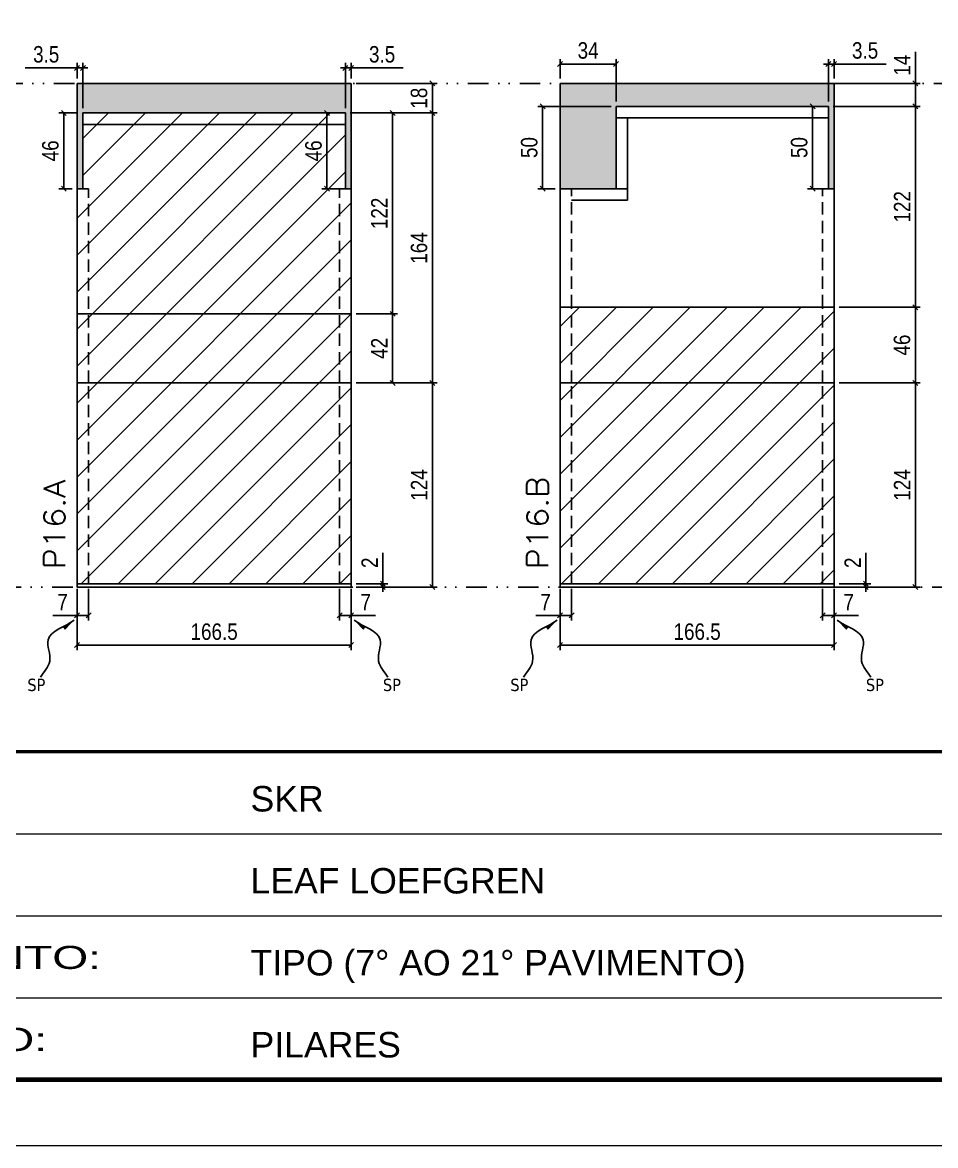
# Model space of a CAD drawing. Extents: x 14400 to 27878, y -21631 to 6985.
# Drawn here: x 16559 to 17113, y -11294 to -10612 of the extents above; entities that cross this region are included whole.
import ezdxf

# ---------------------------------------------------------------- set-up
doc = ezdxf.new("R2010")
doc.units = 0
for name, pattern in [('CONTINUO', [0]), ('DASHED', [0.75, 0.5, -0.25]), ('DIVIDE2', [0.625, 0.25, -0.125, 0, -0.125, 0, -0.125]), ('HIDDEN', [0.375, 0.25, -0.125])]:
    doc.linetypes.add(name, pattern=pattern)
for name, color, linetype in [('COTA', 241, 'Continuous'), ('Nível', 160, 'Continuous'), ('Painéis', 200, 'Continuous'), ('SARR_2.2x7', 40, 'Continuous'), ('Sarrafo de Pressão', 42, 'HIDDEN'), ('texto', 7, 'Continuous')]:
    doc.layers.add(name, color=color, linetype=linetype)
for name, color, linetype, lineweight in [('Folhas', 255, 'Continuous', 9), ('Hachura', 251, 'Continuous', 9), ('SARRAFO DE PRESSAO', 251, 'DASHED', 9), ('Texto Seção', 7, 'Continuous', 15)]:
    doc.layers.add(name, color=color, linetype=linetype, lineweight=lineweight)
doc.styles.add('ARIAL', font='arial.ttf')
doc.styles.add('COTA TECNICA', font='techl___.ttf', dxfattribs={"height": 10})
doc.styles.add('COTA TECNICA-50', font='techl___.ttf', dxfattribs={"height": 10})
doc.styles.add('REGUA-120', font='ROMANS.shx', dxfattribs={"height": 15})
doc.styles.get("Standard").update_dxf_attribs({"font": 'arial.ttf'})
doc.styles.add('Tecnologia', font='')
doc.styles.get('Tecnologia').set_extended_font_data('Forgotten Futurist')
doc.dimstyles.new('COTA PAINEL-50', dxfattribs={"dimtxt": 10, "dimasz": 3, "dimexe": 3, "dimexo": 3, "dimgap": 3, "dimtad": 1, "dimdec": 1, "dimzin": 12, "dimdsep": 46, "dimtxsty": 'COTA TECNICA-50', "dimblk1": 'OBLIQUE', "dimblk2": 'OBLIQUE', "dimsah": 1, "dimcen": 0.9, "dimclrd": 4, "dimclre": 4, "dimclrt": 240, "dimadec": 1, "dimazin": 3, "dimtfac": 1, "dimtdec": 1, "dimtmove": 0, "dimatfit": 3, "dimfxl": 1, "dimtolj": 1, "dimtzin": 12, "dimarcsym": 0})
doc.dimstyles.new('PAINEL', dxfattribs={"dimtxt": 10, "dimasz": 3, "dimexe": 3, "dimexo": 3, "dimgap": 3, "dimtad": 1, "dimdec": 1, "dimzin": 12, "dimdsep": 46, "dimtxsty": 'COTA TECNICA', "dimblk1": 'OBLIQUE', "dimblk2": 'OBLIQUE', "dimsah": 1, "dimcen": 0.9, "dimclrd": 4, "dimclre": 4, "dimclrt": 240, "dimadec": 1, "dimazin": 3, "dimtfac": 1, "dimtdec": 1, "dimtmove": 0, "dimatfit": 3, "dimfxl": 1, "dimtolj": 1, "dimtzin": 12, "dimarcsym": 0})
doc.dimstyles.get("Standard").update_dxf_attribs({"dimtxt": 0.18, "dimasz": 0.18, "dimexe": 0.18, "dimexo": 0.0625, "dimgap": 0.09, "dimtad": 0, "dimtih": 1, "dimtoh": 1, "dimdec": 4, "dimzin": 0, "dimdsep": 46, "dimtxsty": 'Standard', "dimcen": 0.09, "dimadec": 0, "dimazin": 0, "dimtfac": 1, "dimtdec": 4, "dimtofl": 0, "dimtmove": 0, "dimatfit": 3, "dimfxl": 1, "dimtolj": 1, "dimtzin": 0, "dimarcsym": 0})
pattern_1 = [(50, (-3183.5, -10337.176), (5.4655401, -0.4781726), [0.5715, -6.2865]), (355, (-3183.5, -10337.176), (-1.0573026, 5.7317054), [0.4572, -5.0292175]), (100.451445, (-3183.0445, -10337.216), (4.4082374, 5.2535326), [0.4857003, -5.3427073]), (46.1842, (-3183.5, -10335.652), (8.1323712, -1.2612698), [0.85725, -9.42975]), (96.635558, (-3182.822, -10335.757), (7.122124, 7.4227837), [0.7285507, -8.0140682]), (351.18415, (-3183.5, -10335.652), (7.122124, 7.4227837), [0.685799, -7.543792]), (21, (-3182.738, -10336.033), (4.5484317, -3.0679559), [0.5715, -6.2865]), (326, (-3182.738, -10336.033), (1.8540609, 5.525639), [0.4572, -5.0292]), (71.451445, (-3182.359, -10336.2886), (6.4024926, 2.457683), [0.4857003, -5.3426981]), (37.5, (-3183.5, -10337.176), (0.0926581, 2.53665117), [0, -4.96824, 0, -5.1054, 0, -5.04825]), (7.5, (-3183.5, -10337.176), (2.00458988, 3.00541724), [0, -2.91084, 0, -4.85394, 0, -1.92405]), (327.5, (-3185.1993, -10337.176), (4.06771786, -0.17186232), [0, -1.905, 0, -5.9436, 0, -7.8867]), (317.5, (-3185.9613, -10337.176), (4.44387544, 0.7627947), [0, -2.4765, 0, -3.94716, 0, -5.6007])]

# ---------------------------------------------------------------- blocks, each defined once
blk = doc.blocks.new('9999999999')
at = {"color": 30, "linetype": 'CONTINUO'}
for p, q in [((98564.56, 34379.64), (99583.98, 34379.64)), ((98564.56, 34329.83), (99487.98, 34329.83)), ((98564.56, 34280.02), (99487.98, 34280.02))]:
    blk.add_line(p, q, dxfattribs=at)
at = {"color": 30, "linetype": 'CONTINUO', "const_width": 2}
blk.add_lwpolyline([(99583.98, 34230.21), (99583.98, 34414.45, 0.414214), (99568.98, 34429.45), (98228.98, 34429.45, 0.414214), (98213.98, 34414.45), (98213.98, 34245.21, 0.414214), (98228.98, 34230.21), (99583.98, 34230.21)], format="xyb", dxfattribs=at)
at = {"layer": 'Folhas'}
blk.add_lwpolyline([(98138.98, 34190.21), (99623.98, 34190.21), (99623.98, 35240.21), (98138.98, 35240.21)], close=True, dxfattribs=at)
at = {"layer": 'Folhas', "color": 30, "const_width": 3}
blk.add_lwpolyline([(98213.98, 34230.21), (99583.98, 34230.21), (99583.98, 35200.21), (98213.98, 35200.21)], close=True, dxfattribs=at)
at = {"color": 7, "linetype": 'Continuous', "ltscale": 5, "style": 'ARIAL'}
for s, height, p in [('SKR', 15.483, (98837.68, 34393.13)), ('LEAF LOEFGREN', 15.4829, (98837.68, 34343.32)), ('TIPO (7° AO 21° PAVIMENTO)', 15.4829, (98837.68, 34293.51)), ('PILARES', 15.483, (98837.68, 34243.7))]:
    blk.add_text(s, height=height, dxfattribs=at).set_placement(p)
at = {"layer": 'Folhas', "color": 7, "style": 'Tecnologia', "width": 1.5}
for s, p in [('PAVIMENTO:', (98573.65, 34297.5)), ('PROJETO:', (98573.65, 34247.69))]:
    blk.add_text(s, height=14, dxfattribs=at).set_placement(p)
blk = doc.blocks.new('_Oblique')
at = {"color": 0, "linetype": 'ByBlock', "lineweight": -2}
blk.add_line((-0.5, -0.5), (0.5, 0.5), dxfattribs=at)
blk = doc.blocks.new('*D4727')
at = {"layer": 'COTA', "color": 4, "lineweight": -2, "transparency": 16777216}
for p, q in [((16591.82, -10955.62), (16591.82, -10992.88)), ((16758.32, -10955.62), (16758.32, -10992.88)), ((16758.32, -10989.88), (16591.82, -10989.88))]:
    blk.add_line(p, q, dxfattribs=at)
at = {"layer": 'Defpoints', "color": 0, "transparency": 16777216}
for p in [(16591.82, -10952.62), (16758.32, -10952.62), (16591.82, -10989.88)]:
    blk.add_point(p, dxfattribs=at)
at = {"layer": 'COTA', "color": 4, "lineweight": -2, "transparency": 16777216, "xscale": 3, "yscale": 3, "zscale": 3, "rotation": 180}
blk.add_blockref('_Oblique', (16591.82, -10989.88), dxfattribs=at)
at = {"layer": 'COTA', "color": 4, "lineweight": -2, "transparency": 16777216, "xscale": 3, "yscale": 3, "zscale": 3}
blk.add_blockref('_Oblique', (16758.32, -10989.88), dxfattribs=at)
at = {"layer": 'COTA', "color": 240, "transparency": 16777216, "insert": (16675.07, -10981.77), "char_height": 10, "attachment_point": 5, "style": 'COTA TECNICA'}
blk.add_mtext('\\A1;166.5', dxfattribs=at)
blk = doc.blocks.new('*D4728')
at = {"layer": 'COTA', "color": 4, "lineweight": -2, "transparency": 16777216}
for p, q in [((16751.32, -10955.62), (16751.32, -10974.86)), ((16758.32, -10957.62), (16758.32, -10974.86)), ((16751.32, -10971.86), (16758.32, -10971.86)), ((16758.32, -10971.86), (16773.05, -10971.86))]:
    blk.add_line(p, q, dxfattribs=at)
at = {"layer": 'Defpoints', "color": 0, "transparency": 16777216}
for p in [(16751.32, -10952.62), (16758.32, -10954.62), (16758.32, -10971.86)]:
    blk.add_point(p, dxfattribs=at)
at = {"layer": 'COTA', "color": 4, "lineweight": -2, "transparency": 16777216, "xscale": 3, "yscale": 3, "zscale": 3, "rotation": 180}
blk.add_blockref('_Oblique', (16751.32, -10971.86), dxfattribs=at)
at = {"layer": 'COTA', "color": 4, "lineweight": -2, "transparency": 16777216, "xscale": 3, "yscale": 3, "zscale": 3}
blk.add_blockref('_Oblique', (16758.32, -10971.86), dxfattribs=at)
at = {"layer": 'COTA', "color": 240, "transparency": 16777216, "insert": (16767.19, -10963.78), "char_height": 10, "attachment_point": 5, "style": 'COTA TECNICA-50'}
blk.add_mtext('\\A1;7', dxfattribs=at)
blk = doc.blocks.new('*D4729')
at = {"layer": 'COTA', "color": 4, "lineweight": -2, "transparency": 16777216}
for p, q in [((16777.58, -10952.62), (16777.58, -10933.81)), ((16761.32, -10952.62), (16780.58, -10952.62)), ((16761.32, -10954.62), (16780.58, -10954.62)), ((16777.58, -10954.62), (16777.58, -10952.62)), ((16777.58, -10954.62), (16777.58, -10957.62))]:
    blk.add_line(p, q, dxfattribs=at)
at = {"layer": 'Defpoints', "color": 0, "transparency": 16777216}
for p in [(16758.32, -10952.62), (16758.32, -10954.62), (16777.58, -10954.62)]:
    blk.add_point(p, dxfattribs=at)
at = {"layer": 'COTA', "color": 4, "lineweight": -2, "transparency": 16777216, "xscale": 3, "yscale": 3, "zscale": 3}
for p, rotation in [((16777.58, -10952.62), 270), ((16777.58, -10954.62), 90)]:
    blk.add_blockref('_Oblique', p, dxfattribs=dict(at, rotation=rotation))
at = {"layer": 'COTA', "color": 240, "transparency": 16777216, "insert": (16769.58, -10939.87), "char_height": 10, "attachment_point": 5, "rotation": 90, "style": 'COTA TECNICA-50'}
blk.add_mtext('\\A1;2', dxfattribs=at)
blk = doc.blocks.new('*D4730')
at = {"layer": 'COTA', "color": 4, "lineweight": -2, "transparency": 16777216}
for p, q in [((16757.82, -10666.62), (16810.69, -10666.62)), ((16807.69, -10830.62), (16807.69, -10666.62)), ((16761.32, -10830.62), (16810.69, -10830.62))]:
    blk.add_line(p, q, dxfattribs=at)
at = {"layer": 'Defpoints', "color": 0, "transparency": 16777216}
for p in [(16754.82, -10666.62), (16807.69, -10666.62), (16758.32, -10830.62)]:
    blk.add_point(p, dxfattribs=at)
at = {"layer": 'COTA', "color": 4, "lineweight": -2, "transparency": 16777216, "xscale": 3, "yscale": 3, "zscale": 3}
for p, rotation in [((16807.69, -10666.62), 90), ((16807.69, -10830.62), 270)]:
    blk.add_blockref('_Oblique', p, dxfattribs=dict(at, rotation=rotation))
at = {"layer": 'COTA', "color": 240, "transparency": 16777216, "insert": (16799.59, -10748.62), "char_height": 10, "attachment_point": 5, "rotation": 90, "style": 'COTA TECNICA-50'}
blk.add_mtext('\\A1;164', dxfattribs=at)
blk = doc.blocks.new('*D4731')
at = {"layer": 'COTA', "color": 4, "linetype": 'ByBlock', "lineweight": -2, "transparency": 16777216}
for p, q in [((16761.32, -10830.62), (16810.69, -10830.62)), ((16807.69, -10954.62), (16807.69, -10830.62)), ((16761.32, -10954.62), (16810.69, -10954.62))]:
    blk.add_line(p, q, dxfattribs=at)
at = {"layer": 'Defpoints', "color": 0, "linetype": 'ByBlock', "transparency": 16777216}
for p in [(16758.32, -10830.62), (16807.69, -10830.62), (16758.32, -10954.62)]:
    blk.add_point(p, dxfattribs=at)
at = {"layer": 'COTA', "color": 4, "linetype": 'ByBlock', "lineweight": -2, "transparency": 16777216, "xscale": 3, "yscale": 3, "zscale": 3}
for p, rotation in [((16807.69, -10830.62), 90), ((16807.69, -10954.62), 270)]:
    blk.add_blockref('_Oblique', p, dxfattribs=dict(at, rotation=rotation))
at = {"layer": 'COTA', "color": 240, "linetype": 'ByBlock', "transparency": 16777216, "insert": (16799.62, -10892.62), "char_height": 10, "attachment_point": 5, "rotation": 90, "style": 'COTA TECNICA'}
blk.add_mtext('\\A1;124', dxfattribs=at)
blk = doc.blocks.new('*D4732')
at = {"layer": 'COTA', "color": 4, "lineweight": -2, "transparency": 16777216}
for p, q in [((16598.82, -10955.62), (16598.82, -10974.86)), ((16591.82, -10957.62), (16591.82, -10974.86)), ((16591.82, -10971.86), (16577.09, -10971.86)), ((16598.82, -10971.86), (16591.82, -10971.86))]:
    blk.add_line(p, q, dxfattribs=at)
at = {"layer": 'Defpoints', "color": 0, "transparency": 16777216}
for p in [(16591.82, -10954.62), (16598.82, -10952.62), (16591.82, -10971.86)]:
    blk.add_point(p, dxfattribs=at)
at = {"layer": 'COTA', "color": 4, "lineweight": -2, "transparency": 16777216, "xscale": 3, "yscale": 3, "zscale": 3, "rotation": 180}
blk.add_blockref('_Oblique', (16591.82, -10971.86), dxfattribs=at)
at = {"layer": 'COTA', "color": 4, "lineweight": -2, "transparency": 16777216, "xscale": 3, "yscale": 3, "zscale": 3}
blk.add_blockref('_Oblique', (16598.82, -10971.86), dxfattribs=at)
at = {"layer": 'COTA', "color": 240, "transparency": 16777216, "insert": (16582.96, -10963.78), "char_height": 10, "attachment_point": 5, "style": 'COTA TECNICA-50'}
blk.add_mtext('\\A1;7', dxfattribs=at)
blk = doc.blocks.new('*D4733')
at = {"layer": 'COTA', "color": 4, "lineweight": -2, "transparency": 16777216}
for p, q in [((16761.32, -10648.62), (16810.69, -10648.62)), ((16807.69, -10666.62), (16807.69, -10648.62)), ((16757.82, -10666.62), (16810.69, -10666.62))]:
    blk.add_line(p, q, dxfattribs=at)
at = {"layer": 'Defpoints', "color": 0, "transparency": 16777216}
for p in [(16758.32, -10648.62), (16807.69, -10648.62), (16754.82, -10666.62)]:
    blk.add_point(p, dxfattribs=at)
at = {"layer": 'COTA', "color": 4, "lineweight": -2, "transparency": 16777216, "xscale": 3, "yscale": 3, "zscale": 3}
for p, rotation in [((16807.69, -10648.62), 90), ((16807.69, -10666.62), 270)]:
    blk.add_blockref('_Oblique', p, dxfattribs=dict(at, rotation=rotation))
at = {"layer": 'COTA', "color": 240, "transparency": 16777216, "insert": (16799.6, -10657.62), "char_height": 10, "attachment_point": 5, "rotation": 90, "style": 'COTA TECNICA'}
blk.add_mtext('\\A1;18', dxfattribs=at)
blk = doc.blocks.new('*D4734')
at = {"layer": 'COTA', "color": 4, "lineweight": -2, "transparency": 16777216}
for p, q in [((16885.3, -10955.62), (16885.3, -10992.88)), ((17051.8, -10955.62), (17051.8, -10992.88)), ((17051.8, -10989.88), (16885.3, -10989.88))]:
    blk.add_line(p, q, dxfattribs=at)
at = {"layer": 'Defpoints', "color": 0, "transparency": 16777216}
for p in [(16885.3, -10952.62), (17051.8, -10952.62), (16885.3, -10989.88)]:
    blk.add_point(p, dxfattribs=at)
at = {"layer": 'COTA', "color": 4, "lineweight": -2, "transparency": 16777216, "xscale": 3, "yscale": 3, "zscale": 3, "rotation": 180}
blk.add_blockref('_Oblique', (16885.3, -10989.88), dxfattribs=at)
at = {"layer": 'COTA', "color": 4, "lineweight": -2, "transparency": 16777216, "xscale": 3, "yscale": 3, "zscale": 3}
blk.add_blockref('_Oblique', (17051.8, -10989.88), dxfattribs=at)
at = {"layer": 'COTA', "color": 240, "transparency": 16777216, "insert": (16968.55, -10981.77), "char_height": 10, "attachment_point": 5, "style": 'COTA TECNICA'}
blk.add_mtext('\\A1;166.5', dxfattribs=at)
blk = doc.blocks.new('*D4735')
at = {"layer": 'COTA', "color": 4, "lineweight": -2, "transparency": 16777216}
for p, q in [((17044.8, -10955.62), (17044.8, -10974.86)), ((17051.8, -10957.62), (17051.8, -10974.86)), ((17044.8, -10971.86), (17051.8, -10971.86)), ((17051.8, -10971.86), (17066.53, -10971.86))]:
    blk.add_line(p, q, dxfattribs=at)
at = {"layer": 'Defpoints', "color": 0, "transparency": 16777216}
for p in [(17044.8, -10952.62), (17051.8, -10954.62), (17051.8, -10971.86)]:
    blk.add_point(p, dxfattribs=at)
at = {"layer": 'COTA', "color": 4, "lineweight": -2, "transparency": 16777216, "xscale": 3, "yscale": 3, "zscale": 3, "rotation": 180}
blk.add_blockref('_Oblique', (17044.8, -10971.86), dxfattribs=at)
at = {"layer": 'COTA', "color": 4, "lineweight": -2, "transparency": 16777216, "xscale": 3, "yscale": 3, "zscale": 3}
blk.add_blockref('_Oblique', (17051.8, -10971.86), dxfattribs=at)
at = {"layer": 'COTA', "color": 240, "transparency": 16777216, "insert": (17060.67, -10963.78), "char_height": 10, "attachment_point": 5, "style": 'COTA TECNICA-50'}
blk.add_mtext('\\A1;7', dxfattribs=at)
blk = doc.blocks.new('*D4736')
at = {"layer": 'COTA', "color": 4, "lineweight": -2, "transparency": 16777216}
for p, q in [((17071.06, -10952.62), (17071.06, -10933.81)), ((17054.8, -10952.62), (17074.06, -10952.62)), ((17054.8, -10954.62), (17074.06, -10954.62)), ((17071.06, -10954.62), (17071.06, -10952.62)), ((17071.06, -10954.62), (17071.06, -10957.62))]:
    blk.add_line(p, q, dxfattribs=at)
at = {"layer": 'Defpoints', "color": 0, "transparency": 16777216}
for p in [(17051.8, -10952.62), (17051.8, -10954.62), (17071.06, -10954.62)]:
    blk.add_point(p, dxfattribs=at)
at = {"layer": 'COTA', "color": 4, "lineweight": -2, "transparency": 16777216, "xscale": 3, "yscale": 3, "zscale": 3}
for p, rotation in [((17071.06, -10952.62), 270), ((17071.06, -10954.62), 90)]:
    blk.add_blockref('_Oblique', p, dxfattribs=dict(at, rotation=rotation))
at = {"layer": 'COTA', "color": 240, "transparency": 16777216, "insert": (17063.06, -10939.87), "char_height": 10, "attachment_point": 5, "rotation": 90, "style": 'COTA TECNICA-50'}
blk.add_mtext('\\A1;2', dxfattribs=at)
blk = doc.blocks.new('*D4750')
at = {"layer": 'COTA', "color": 4, "linetype": 'ByBlock', "lineweight": -2, "transparency": 16777216}
for p, q in [((17054.8, -10830.62), (17104.17, -10830.62)), ((17101.17, -10954.62), (17101.17, -10830.62)), ((17054.8, -10954.62), (17104.17, -10954.62))]:
    blk.add_line(p, q, dxfattribs=at)
at = {"layer": 'Defpoints', "color": 0, "linetype": 'ByBlock', "transparency": 16777216}
for p in [(17051.8, -10830.62), (17101.17, -10830.62), (17051.8, -10954.62)]:
    blk.add_point(p, dxfattribs=at)
at = {"layer": 'COTA', "color": 4, "linetype": 'ByBlock', "lineweight": -2, "transparency": 16777216, "xscale": 3, "yscale": 3, "zscale": 3}
for p, rotation in [((17101.17, -10830.62), 90), ((17101.17, -10954.62), 270)]:
    blk.add_blockref('_Oblique', p, dxfattribs=dict(at, rotation=rotation))
at = {"layer": 'COTA', "color": 240, "linetype": 'ByBlock', "transparency": 16777216, "insert": (17093.1, -10892.62), "char_height": 10, "attachment_point": 5, "rotation": 90, "style": 'COTA TECNICA'}
blk.add_mtext('\\A1;124', dxfattribs=at)
blk = doc.blocks.new('*D4751')
at = {"layer": 'COTA', "color": 4, "lineweight": -2, "transparency": 16777216}
for p, q in [((16892.3, -10955.62), (16892.3, -10974.86)), ((16885.3, -10957.62), (16885.3, -10974.86)), ((16885.3, -10971.86), (16870.57, -10971.86)), ((16892.3, -10971.86), (16885.3, -10971.86))]:
    blk.add_line(p, q, dxfattribs=at)
at = {"layer": 'Defpoints', "color": 0, "transparency": 16777216}
for p in [(16885.3, -10954.62), (16892.3, -10952.62), (16885.3, -10971.86)]:
    blk.add_point(p, dxfattribs=at)
at = {"layer": 'COTA', "color": 4, "lineweight": -2, "transparency": 16777216, "xscale": 3, "yscale": 3, "zscale": 3, "rotation": 180}
blk.add_blockref('_Oblique', (16885.3, -10971.86), dxfattribs=at)
at = {"layer": 'COTA', "color": 4, "lineweight": -2, "transparency": 16777216, "xscale": 3, "yscale": 3, "zscale": 3}
blk.add_blockref('_Oblique', (16892.3, -10971.86), dxfattribs=at)
at = {"layer": 'COTA', "color": 240, "transparency": 16777216, "insert": (16876.44, -10963.78), "char_height": 10, "attachment_point": 5, "style": 'COTA TECNICA-50'}
blk.add_mtext('\\A1;7', dxfattribs=at)
blk = doc.blocks.new('*D4752')
at = {"layer": 'COTA', "color": 4, "lineweight": -2, "transparency": 16777216}
for p, q in [((17101.17, -10648.62), (17101.17, -10629.5)), ((17054.8, -10648.62), (17104.17, -10648.62)), ((17101.17, -10662.62), (17101.17, -10648.62)), ((17051.3, -10662.62), (17104.17, -10662.62))]:
    blk.add_line(p, q, dxfattribs=at)
at = {"layer": 'Defpoints', "color": 0, "transparency": 16777216}
for p in [(17051.8, -10648.62), (17101.17, -10648.62), (17048.3, -10662.62)]:
    blk.add_point(p, dxfattribs=at)
at = {"layer": 'COTA', "color": 4, "lineweight": -2, "transparency": 16777216, "xscale": 3, "yscale": 3, "zscale": 3}
for p, rotation in [((17101.17, -10648.62), 90), ((17101.17, -10662.62), 270)]:
    blk.add_blockref('_Oblique', p, dxfattribs=dict(at, rotation=rotation))
at = {"layer": 'COTA', "color": 240, "transparency": 16777216, "insert": (17093.1, -10637.56), "char_height": 10, "attachment_point": 5, "rotation": 90, "style": 'COTA TECNICA'}
blk.add_mtext('\\A1;14', dxfattribs=at)
blk = doc.blocks.new('*D4748')
at = {"layer": 'COTA', "color": 4, "lineweight": -2, "transparency": 16777216}
for p, q in [((16916.3, -10662.62), (16871.67, -10662.62)), ((16874.67, -10712.62), (16874.67, -10662.62)), ((16882.3, -10712.62), (16871.67, -10712.62))]:
    blk.add_line(p, q, dxfattribs=at)
at = {"layer": 'Defpoints', "color": 0, "transparency": 16777216}
for p in [(16874.67, -10662.62), (16919.3, -10662.62), (16885.3, -10712.62)]:
    blk.add_point(p, dxfattribs=at)
at = {"layer": 'COTA', "color": 4, "lineweight": -2, "transparency": 16777216, "xscale": 3, "yscale": 3, "zscale": 3}
for p, rotation in [((16874.67, -10662.62), 90), ((16874.67, -10712.62), 270)]:
    blk.add_blockref('_Oblique', p, dxfattribs=dict(at, rotation=rotation))
at = {"layer": 'COTA', "color": 240, "transparency": 16777216, "insert": (16866.56, -10687.62), "char_height": 10, "attachment_point": 5, "rotation": 90, "style": 'COTA TECNICA'}
blk.add_mtext('\\A1;50', dxfattribs=at)
blk = doc.blocks.new('*D4749')
at = {"layer": 'COTA', "color": 4, "lineweight": -2, "transparency": 16777216}
for p, q in [((16885.3, -10645.62), (16885.3, -10633.91)), ((16919.3, -10659.62), (16919.3, -10633.91)), ((16919.3, -10636.91), (16885.3, -10636.91))]:
    blk.add_line(p, q, dxfattribs=at)
at = {"layer": 'Defpoints', "color": 0, "transparency": 16777216}
for p in [(16885.3, -10636.91), (16885.3, -10648.62), (16919.3, -10662.62)]:
    blk.add_point(p, dxfattribs=at)
at = {"layer": 'COTA', "color": 4, "lineweight": -2, "transparency": 16777216, "xscale": 3, "yscale": 3, "zscale": 3, "rotation": 180}
blk.add_blockref('_Oblique', (16885.3, -10636.91), dxfattribs=at)
at = {"layer": 'COTA', "color": 4, "lineweight": -2, "transparency": 16777216, "xscale": 3, "yscale": 3, "zscale": 3}
blk.add_blockref('_Oblique', (16919.3, -10636.91), dxfattribs=at)
at = {"layer": 'COTA', "color": 240, "transparency": 16777216, "insert": (16902.3, -10628.69), "char_height": 10, "attachment_point": 5, "style": 'COTA TECNICA'}
blk.add_mtext('\\A1;34', dxfattribs=at)
blk = doc.blocks.new('*D4757')
at = {"layer": 'COTA', "color": 4, "lineweight": -2, "transparency": 16777216}
for p, q in [((16761.32, -10788.62), (16786.53, -10788.62)), ((16783.53, -10830.62), (16783.53, -10788.62)), ((16761.32, -10830.62), (16786.53, -10830.62))]:
    blk.add_line(p, q, dxfattribs=at)
at = {"layer": 'Defpoints', "color": 0, "transparency": 16777216}
for p in [(16758.32, -10788.62), (16783.53, -10788.62), (16758.32, -10830.62)]:
    blk.add_point(p, dxfattribs=at)
at = {"layer": 'COTA', "color": 4, "lineweight": -2, "transparency": 16777216, "xscale": 3, "yscale": 3, "zscale": 3}
for p, rotation in [((16783.53, -10788.62), 90), ((16783.53, -10830.62), 270)]:
    blk.add_blockref('_Oblique', p, dxfattribs=dict(at, rotation=rotation))
at = {"layer": 'COTA', "color": 240, "transparency": 16777216, "insert": (16775.46, -10809.62), "char_height": 10, "attachment_point": 5, "rotation": 90, "style": 'COTA TECNICA'}
blk.add_mtext('\\A1;42', dxfattribs=at)
blk = doc.blocks.new('*D4758')
at = {"layer": 'COTA', "color": 4, "lineweight": -2, "transparency": 16777216}
for p, q in [((16757.82, -10666.62), (16786.53, -10666.62)), ((16783.53, -10788.62), (16783.53, -10666.62)), ((16761.32, -10788.62), (16786.53, -10788.62))]:
    blk.add_line(p, q, dxfattribs=at)
at = {"layer": 'Defpoints', "color": 0, "transparency": 16777216}
for p in [(16754.82, -10666.62), (16783.53, -10666.62), (16758.32, -10788.62)]:
    blk.add_point(p, dxfattribs=at)
at = {"layer": 'COTA', "color": 4, "lineweight": -2, "transparency": 16777216, "xscale": 3, "yscale": 3, "zscale": 3}
for p, rotation in [((16783.53, -10666.62), 90), ((16783.53, -10788.62), 270)]:
    blk.add_blockref('_Oblique', p, dxfattribs=dict(at, rotation=rotation))
at = {"layer": 'COTA', "color": 240, "transparency": 16777216, "insert": (16775.47, -10727.62), "char_height": 10, "attachment_point": 5, "rotation": 90, "style": 'COTA TECNICA'}
blk.add_mtext('\\A1;122', dxfattribs=at)
blk = doc.blocks.new('*D4759')
at = {"layer": 'COTA', "color": 4, "lineweight": -2, "transparency": 16777216}
for p, q in [((16591.82, -10645.62), (16591.82, -10636.25)), ((16595.32, -10663.62), (16595.32, -10636.25)), ((16591.82, -10639.25), (16560.22, -10639.25)), ((16595.32, -10639.25), (16591.82, -10639.25)), ((16595.32, -10639.25), (16598.32, -10639.25))]:
    blk.add_line(p, q, dxfattribs=at)
at = {"layer": 'Defpoints', "color": 0, "transparency": 16777216}
for p in [(16591.82, -10639.25), (16591.82, -10648.62), (16595.32, -10666.62)]:
    blk.add_point(p, dxfattribs=at)
at = {"layer": 'COTA', "color": 4, "lineweight": -2, "transparency": 16777216, "xscale": 3, "yscale": 3, "zscale": 3}
blk.add_blockref('_Oblique', (16591.82, -10639.25), dxfattribs=at)
at = {"layer": 'COTA', "color": 4, "lineweight": -2, "transparency": 16777216, "xscale": 3, "yscale": 3, "zscale": 3, "rotation": 180}
blk.add_blockref('_Oblique', (16595.32, -10639.25), dxfattribs=at)
at = {"layer": 'COTA', "color": 240, "transparency": 16777216, "insert": (16573.02, -10631.03), "char_height": 10, "attachment_point": 5, "style": 'COTA TECNICA'}
blk.add_mtext('\\A1;3.5', dxfattribs=at)
blk = doc.blocks.new('*D4760')
at = {"layer": 'COTA', "color": 4, "lineweight": -2, "transparency": 16777216}
for p, q in [((16754.82, -10663.62), (16754.82, -10636.25)), ((16758.32, -10645.62), (16758.32, -10636.25)), ((16754.82, -10639.25), (16751.82, -10639.25)), ((16754.82, -10639.25), (16758.32, -10639.25)), ((16758.32, -10639.25), (16789.93, -10639.25))]:
    blk.add_line(p, q, dxfattribs=at)
at = {"layer": 'Defpoints', "color": 0, "transparency": 16777216}
for p in [(16758.32, -10639.25), (16758.32, -10648.62), (16754.82, -10666.62)]:
    blk.add_point(p, dxfattribs=at)
at = {"layer": 'COTA', "color": 4, "lineweight": -2, "transparency": 16777216, "xscale": 3, "yscale": 3, "zscale": 3}
blk.add_blockref('_Oblique', (16754.82, -10639.25), dxfattribs=at)
at = {"layer": 'COTA', "color": 4, "lineweight": -2, "transparency": 16777216, "xscale": 3, "yscale": 3, "zscale": 3, "rotation": 180}
blk.add_blockref('_Oblique', (16758.32, -10639.25), dxfattribs=at)
at = {"layer": 'COTA', "color": 240, "transparency": 16777216, "insert": (16777.13, -10631.03), "char_height": 10, "attachment_point": 5, "style": 'COTA TECNICA'}
blk.add_mtext('\\A1;3.5', dxfattribs=at)
blk = doc.blocks.new('*D4761')
at = {"layer": 'COTA', "color": 4, "lineweight": -2, "transparency": 16777216}
for p, q in [((16592.32, -10666.62), (16580.72, -10666.62)), ((16583.72, -10712.62), (16583.72, -10666.62)), ((16588.82, -10712.62), (16580.72, -10712.62))]:
    blk.add_line(p, q, dxfattribs=at)
at = {"layer": 'Defpoints', "color": 0, "transparency": 16777216}
for p in [(16583.72, -10666.62), (16595.32, -10666.62), (16591.82, -10712.62)]:
    blk.add_point(p, dxfattribs=at)
at = {"layer": 'COTA', "color": 4, "lineweight": -2, "transparency": 16777216, "xscale": 3, "yscale": 3, "zscale": 3}
for p, rotation in [((16583.72, -10666.62), 90), ((16583.72, -10712.62), 270)]:
    blk.add_blockref('_Oblique', p, dxfattribs=dict(at, rotation=rotation))
at = {"layer": 'COTA', "color": 240, "transparency": 16777216, "insert": (16575.62, -10689.62), "char_height": 10, "attachment_point": 5, "rotation": 90, "style": 'COTA TECNICA'}
blk.add_mtext('\\A1;46', dxfattribs=at)
blk = doc.blocks.new('*D4762')
at = {"layer": 'COTA', "color": 4, "lineweight": -2, "transparency": 16777216}
for p, q in [((16751.82, -10666.62), (16740.59, -10666.62)), ((16743.59, -10712.62), (16743.59, -10666.62)), ((16751.82, -10712.62), (16740.59, -10712.62))]:
    blk.add_line(p, q, dxfattribs=at)
at = {"layer": 'Defpoints', "color": 0, "transparency": 16777216}
for p in [(16743.59, -10666.62), (16754.82, -10666.62), (16754.82, -10712.62)]:
    blk.add_point(p, dxfattribs=at)
at = {"layer": 'COTA', "color": 4, "lineweight": -2, "transparency": 16777216, "xscale": 3, "yscale": 3, "zscale": 3}
for p, rotation in [((16743.59, -10666.62), 90), ((16743.59, -10712.62), 270)]:
    blk.add_blockref('_Oblique', p, dxfattribs=dict(at, rotation=rotation))
at = {"layer": 'COTA', "color": 240, "transparency": 16777216, "insert": (16735.48, -10689.62), "char_height": 10, "attachment_point": 5, "rotation": 90, "style": 'COTA TECNICA'}
blk.add_mtext('\\A1;46', dxfattribs=at)
blk = doc.blocks.new('*D4763')
at = {"layer": 'COTA', "color": 4, "lineweight": -2, "transparency": 16777216}
for p, q in [((17045.3, -10662.62), (17035.7, -10662.62)), ((17038.7, -10712.62), (17038.7, -10662.62)), ((17045.3, -10712.62), (17035.7, -10712.62))]:
    blk.add_line(p, q, dxfattribs=at)
at = {"layer": 'Defpoints', "color": 0, "transparency": 16777216}
for p in [(17038.7, -10662.62), (17048.3, -10662.62), (17048.3, -10712.62)]:
    blk.add_point(p, dxfattribs=at)
at = {"layer": 'COTA', "color": 4, "lineweight": -2, "transparency": 16777216, "xscale": 3, "yscale": 3, "zscale": 3}
for p, rotation in [((17038.7, -10662.62), 90), ((17038.7, -10712.62), 270)]:
    blk.add_blockref('_Oblique', p, dxfattribs=dict(at, rotation=rotation))
at = {"layer": 'COTA', "color": 240, "transparency": 16777216, "insert": (17030.59, -10687.62), "char_height": 10, "attachment_point": 5, "rotation": 90, "style": 'COTA TECNICA'}
blk.add_mtext('\\A1;50', dxfattribs=at)
blk = doc.blocks.new('*D4764')
at = {"layer": 'COTA', "color": 4, "lineweight": -2, "transparency": 16777216}
for p, q in [((17054.8, -10784.62), (17104.17, -10784.62)), ((17101.17, -10830.62), (17101.17, -10784.62)), ((17054.8, -10830.62), (17104.17, -10830.62))]:
    blk.add_line(p, q, dxfattribs=at)
at = {"layer": 'Defpoints', "color": 0, "transparency": 16777216}
for p in [(17051.8, -10784.62), (17101.17, -10784.62), (17051.8, -10830.62)]:
    blk.add_point(p, dxfattribs=at)
at = {"layer": 'COTA', "color": 4, "lineweight": -2, "transparency": 16777216, "xscale": 3, "yscale": 3, "zscale": 3}
for p, rotation in [((17101.17, -10784.62), 90), ((17101.17, -10830.62), 270)]:
    blk.add_blockref('_Oblique', p, dxfattribs=dict(at, rotation=rotation))
at = {"layer": 'COTA', "color": 240, "transparency": 16777216, "insert": (17093.07, -10807.62), "char_height": 10, "attachment_point": 5, "rotation": 90, "style": 'COTA TECNICA'}
blk.add_mtext('\\A1;46', dxfattribs=at)
blk = doc.blocks.new('*D4765')
at = {"layer": 'COTA', "color": 4, "lineweight": -2, "transparency": 16777216}
for p, q in [((17051.3, -10662.62), (17104.17, -10662.62)), ((17101.17, -10784.62), (17101.17, -10662.62)), ((17054.8, -10784.62), (17104.17, -10784.62))]:
    blk.add_line(p, q, dxfattribs=at)
at = {"layer": 'Defpoints', "color": 0, "transparency": 16777216}
for p in [(17048.3, -10662.62), (17101.17, -10662.62), (17051.8, -10784.62)]:
    blk.add_point(p, dxfattribs=at)
at = {"layer": 'COTA', "color": 4, "lineweight": -2, "transparency": 16777216, "xscale": 3, "yscale": 3, "zscale": 3}
for p, rotation in [((17101.17, -10662.62), 90), ((17101.17, -10784.62), 270)]:
    blk.add_blockref('_Oblique', p, dxfattribs=dict(at, rotation=rotation))
at = {"layer": 'COTA', "color": 240, "transparency": 16777216, "insert": (17093.11, -10723.62), "char_height": 10, "attachment_point": 5, "rotation": 90, "style": 'COTA TECNICA'}
blk.add_mtext('\\A1;122', dxfattribs=at)
blk = doc.blocks.new('*D4766')
at = {"layer": 'COTA', "color": 4, "lineweight": -2, "transparency": 16777216}
for p, q in [((17048.3, -10659.62), (17048.3, -10633.91)), ((17051.8, -10645.62), (17051.8, -10633.91)), ((17048.3, -10636.91), (17045.3, -10636.91)), ((17048.3, -10636.91), (17051.8, -10636.91)), ((17051.8, -10636.91), (17083.41, -10636.91))]:
    blk.add_line(p, q, dxfattribs=at)
at = {"layer": 'Defpoints', "color": 0, "transparency": 16777216}
for p in [(17051.8, -10636.91), (17051.8, -10648.62), (17048.3, -10662.62)]:
    blk.add_point(p, dxfattribs=at)
at = {"layer": 'COTA', "color": 4, "lineweight": -2, "transparency": 16777216, "xscale": 3, "yscale": 3, "zscale": 3}
blk.add_blockref('_Oblique', (17048.3, -10636.91), dxfattribs=at)
at = {"layer": 'COTA', "color": 4, "lineweight": -2, "transparency": 16777216, "xscale": 3, "yscale": 3, "zscale": 3, "rotation": 180}
blk.add_blockref('_Oblique', (17051.8, -10636.91), dxfattribs=at)
at = {"layer": 'COTA', "color": 240, "transparency": 16777216, "insert": (17070.61, -10628.69), "char_height": 10, "attachment_point": 5, "style": 'COTA TECNICA'}
blk.add_mtext('\\A1;3.5', dxfattribs=at)

msp = doc.modelspace()

# ---------------------------------------------------------------- hatches: boundary and pattern name
at = {"layer": 'COTA'}
h = msp.add_hatch(dxfattribs=at)
h.set_pattern_fill('AR-CONC', color=256, scale=0.03)
h.set_pattern_definition(pattern_1)
h.paths.add_polyline_path([(16754.823, -10666.616), (16754.823, -10712.616), (16758.323, -10712.616), (16758.323, -10648.616), (16591.823, -10648.616), (16591.823, -10712.616), (16595.323, -10712.616), (16595.323, -10666.616)])
h = msp.add_hatch(dxfattribs=at)
h.set_pattern_fill('AR-CONC', color=256, scale=0.03)
h.set_pattern_definition(pattern_1)
h.paths.add_polyline_path([(16919.304, -10662.616), (17048.304, -10662.616), (17048.304, -10712.616), (17051.804, -10712.616), (17051.804, -10648.616), (16885.304, -10648.616), (16885.304, -10712.616), (16919.304, -10712.616)])
at = {"layer": 'Hachura'}
h = msp.add_hatch(dxfattribs=at)
h.set_pattern_fill('ANSI31', color=256, scale=5)
h.paths.add_polyline_path([(16758.323, -10712.616), (16754.823, -10712.616), (16754.823, -10666.616), (16595.323, -10666.616), (16595.323, -10712.616), (16591.823, -10712.616), (16591.823, -10788.616), (16758.323, -10788.616)])
h.paths.add_polyline_path([(16758.323, -10788.616), (16591.823, -10788.616), (16591.823, -10830.616), (16758.323, -10830.616)])
h.paths.add_polyline_path([(16758.323, -10830.616), (16591.823, -10830.616), (16591.823, -10952.616), (16758.323, -10952.616)])
h.paths.add_polyline_path([(17051.804, -10830.616), (16885.304, -10830.616), (16885.304, -10952.616), (17051.804, -10952.616)])
h.paths.add_polyline_path([(17051.804, -10784.616), (16885.304, -10784.616), (16885.304, -10830.616), (17051.804, -10830.616)])
h.paths.add_polyline_path([(17193.888, -10712.616), (17174.888, -10712.616), (17174.888, -10952.616), (17193.888, -10952.616)])
h.paths.add_polyline_path([(17334.615, -10712.616), (17315.615, -10712.616), (17315.615, -10952.616), (17334.615, -10952.616)])

# ---------------------------------------------------------------- linework, layer by layer
at = {"layer": 'COTA'}
for p, q in [((16591.823, -10712.616), (16591.823, -10648.616)), ((16591.823, -10648.616), (16758.323, -10648.616)), ((16758.323, -10648.616), (16758.323, -10712.616)), ((16885.304, -10712.616), (16885.304, -10648.616)), ((16885.304, -10648.616), (17051.804, -10648.616)), ((17051.804, -10648.616), (17051.804, -10712.616)), ((16919.304, -10712.616), (16926.304, -10712.616)), ((16926.304, -10712.616), (16926.304, -10719.616))]:
    msp.add_line(p, q, dxfattribs=at)
at = {"layer": 'Nível', "color": 4, "linetype": 'DIVIDE2', "ltscale": 50}
for p, q in [((16546.23, -10648.616), (17443.467, -10648.616)), ((16073.467, -10954.616), (17443.467, -10954.616))]:
    msp.add_line(p, q, dxfattribs=at)
at = {"layer": 'Painéis'}
for p, q in [((16919.304, -10662.616), (16919.304, -10712.616)), ((16919.304, -10662.616), (17048.304, -10662.616)), ((17048.304, -10662.616), (17048.304, -10712.616)), ((16595.323, -10712.616), (16595.323, -10666.616)), ((16595.323, -10666.616), (16754.823, -10666.616)), ((16754.823, -10666.616), (16754.823, -10712.616)), ((16591.823, -10712.616), (16591.823, -10952.616)), ((16591.823, -10712.616), (16598.823, -10712.616)), ((16751.323, -10712.616), (16758.323, -10712.616)), ((16758.323, -10952.616), (16758.323, -10712.616)), ((16885.304, -10712.616), (16885.304, -10952.616)), ((16885.304, -10712.616), (16919.304, -10712.616)), ((17044.804, -10712.616), (17051.804, -10712.616)), ((17051.804, -10952.616), (17051.804, -10712.616)), ((16885.304, -10784.616), (17051.804, -10784.616)), ((16591.823, -10788.616), (16758.323, -10788.616)), ((16591.823, -10830.616), (16758.323, -10830.616)), ((16885.304, -10830.616), (17051.804, -10830.616))]:
    msp.add_line(p, q, dxfattribs=at)
for points in [[(16758.323, -10952.616), (16591.823, -10952.616), (16591.823, -10954.616), (16758.323, -10954.616)], [(17051.804, -10952.616), (16885.304, -10952.616), (16885.304, -10954.616), (17051.804, -10954.616)]]:
    msp.add_lwpolyline(points, close=True, dxfattribs=at)
at = {"layer": 'SARR_2.2x7'}
for p, q in [((16919.304, -10669.616), (17048.304, -10669.616)), ((16926.304, -10669.616), (16926.304, -10712.616)), ((16595.323, -10673.616), (16754.823, -10673.616)), ((16892.304, -10719.616), (16926.304, -10719.616))]:
    msp.add_line(p, q, dxfattribs=at)
at = {"layer": 'Sarrafo de Pressão', "ltscale": 30}
for p, q in [((16598.823, -10830.616), (16598.823, -10712.616)), ((16751.323, -10830.616), (16751.323, -10712.616)), ((16892.304, -10784.616), (16892.304, -10712.616)), ((17044.804, -10784.616), (17044.804, -10712.616)), ((16892.304, -10830.616), (16892.304, -10784.616)), ((17044.804, -10830.616), (17044.804, -10784.616)), ((16598.823, -10952.616), (16598.823, -10830.616)), ((16751.323, -10952.616), (16751.323, -10830.616)), ((16892.304, -10952.616), (16892.304, -10830.616)), ((17044.804, -10952.616), (17044.804, -10830.616))]:
    msp.add_line(p, q, dxfattribs=at)

# ---------------------------------------------------------------- block references
at = {"layer": 'SARRAFO DE PRESSAO', "color": 6, "linetype": 'ByBlock'}
msp.add_blockref('9999999999', (-82140.511, -45484.104), dxfattribs=at)

# ---------------------------------------------------------------- texts
at = {"layer": 'texto', "color": 0, "char_height": 7.5, "attachment_point": 5}
for insert in [(16567.046, -11014.107), (16783.1, -11014.107), (16860.527, -11014.107), (17076.581, -11014.107)]:
    msp.add_mtext('{\\fTahoma|b0|i0|c0|p34;\\C4;SP}', dxfattribs=dict(at, insert=insert))
at = {"layer": 'Texto Seção', "style": 'REGUA-120', "width": 1.1}
for s, p in [('P16.A', (16584.574, -10943.853)), ('P16.B', (16878.055, -10943.853))]:
    msp.add_text(s, height=13, rotation=90, dxfattribs=at).set_placement(p)

# ---------------------------------------------------------------- dimensions: what is measured, and where the dimension line sits
at = {"layer": 'COTA'}
for base, p1, p2, dimstyle, picture, middle in [((16885.304, -10636.909), (16919.304, -10662.616), (16885.304, -10648.616), 'PAINEL', '*D4749', (16902.304, -10628.689)), ((17051.804, -10636.909), (17048.304, -10662.616), (17051.804, -10648.616), 'PAINEL', '*D4766', (17070.607, -10628.689)), ((16591.823, -10639.249), (16595.323, -10666.616), (16591.823, -10648.616), 'PAINEL', '*D4759', (16573.02, -10631.029)), ((16758.323, -10639.249), (16754.823, -10666.616), (16758.323, -10648.616), 'PAINEL', '*D4760', (16777.126, -10631.029)), ((16758.323, -10971.858), (16751.323, -10952.616), (16758.323, -10954.616), 'COTA PAINEL-50', '*D4728', (16767.189, -10963.785)), ((17051.804, -10971.858), (17044.804, -10952.616), (17051.804, -10954.616), 'COTA PAINEL-50', '*D4735', (17060.669, -10963.785))]:
    dim = msp.add_linear_dim(base=base, p1=p1, p2=p2, dimstyle=dimstyle, dxfattribs=at)
    dim.commit()
    dim.dimension.update_dxf_attribs({"geometry": picture, "text_midpoint": middle})
for base, p1, p2, angle, dimstyle, picture, middle in [((17101.171, -10648.616), (17048.304, -10662.616), (17051.804, -10648.616), 90, 'PAINEL', '*D4752', (17093.098, -10637.558)), ((16807.69, -10648.616), (16754.823, -10666.616), (16758.323, -10648.616), 90, 'PAINEL', '*D4733', (16799.595, -10657.616)), ((16874.67, -10662.616), (16885.304, -10712.616), (16919.304, -10662.616), 90, 'PAINEL', '*D4748', (16866.561, -10687.616)), ((17038.703, -10662.616), (17048.304, -10712.616), (17048.304, -10662.616), 90, 'PAINEL', '*D4763', (17030.593, -10687.616)), ((16583.722, -10666.616), (16591.823, -10712.616), (16595.323, -10666.616), 90, 'PAINEL', '*D4761', (16575.62, -10689.616)), ((16743.586, -10666.616), (16754.823, -10712.616), (16754.823, -10666.616), 90, 'PAINEL', '*D4762', (16735.483, -10689.616)), ((16807.69, -10666.616), (16758.323, -10830.616), (16754.823, -10666.616), 90, 'COTA PAINEL-50', '*D4730', (16799.588, -10748.616)), ((17101.171, -10784.616), (17051.804, -10830.616), (17051.804, -10784.616), 90, 'PAINEL', '*D4764', (17093.069, -10807.616)), ((16783.531, -10788.616), (16758.323, -10830.616), (16758.323, -10788.616), 90, 'PAINEL', '*D4757', (16775.458, -10809.616)), ((16591.823, -10971.858), (16598.823, -10952.616), (16591.823, -10954.616), 180, 'COTA PAINEL-50', '*D4732', (16582.958, -10963.785)), ((16885.304, -10971.858), (16892.304, -10952.616), (16885.304, -10954.616), 180, 'COTA PAINEL-50', '*D4751', (16876.438, -10963.785))]:
    dim = msp.add_linear_dim(base=base, p1=p1, p2=p2, angle=angle, dimstyle=dimstyle, dxfattribs=at)
    dim.commit()
    dim.dimension.update_dxf_attribs({"geometry": picture, "text_midpoint": middle})
for base, p1, p2, angle, override, picture, middle in [((17101.171, -10662.616), (17051.804, -10784.616), (17048.304, -10662.616), 90, {"dimtmove": 1}, '*D4765', (17093.113, -10723.616)), ((16783.531, -10666.616), (16758.323, -10788.616), (16754.823, -10666.616), 90, {"dimtmove": 1}, '*D4758', (16775.473, -10727.616)), ((16591.823, -10989.88), (16758.323, -10952.616), (16591.823, -10952.616), 180, {"dimarcsym": 2}, '*D4727', (16675.073, -10981.77)), ((16885.304, -10989.88), (17051.804, -10952.616), (16885.304, -10952.616), 180, {"dimarcsym": 2}, '*D4734', (16968.554, -10981.77))]:
    dim = msp.add_linear_dim(base=base, p1=p1, p2=p2, angle=angle, dimstyle='PAINEL', override=override, dxfattribs=at)
    dim.commit()
    dim.dimension.update_dxf_attribs({"geometry": picture, "text_midpoint": middle})
at = {"layer": 'COTA', "linetype": 'ByBlock'}
for p1, p2, picture, middle in [((16758.323, -10954.616), (16758.323, -10830.616), '*D4731', (16799.617, -10892.616)), ((17051.804, -10954.616), (17051.804, -10830.616), '*D4750', (17093.098, -10892.616))]:
    dim = msp.add_aligned_dim(p1=p1, p2=p2, distance=-49.367, dimstyle='PAINEL', dxfattribs=at)
    dim.commit()
    dim.dimension.update_dxf_attribs({"geometry": picture, "text_midpoint": middle})
at = {"layer": 'COTA'}
for base, p1, p2, picture, middle in [((16777.581, -10954.616), (16758.323, -10952.616), (16758.323, -10954.616), '*D4729', (16777.581, -10939.869)), ((17071.062, -10954.616), (17051.804, -10952.616), (17051.804, -10954.616), '*D4736', (17071.062, -10939.869))]:
    dim = msp.add_linear_dim(base=base, p1=p1, p2=p2, angle=90, dimstyle='COTA PAINEL-50', dxfattribs=at)
    dim.commit()
    dim.dimension.update_dxf_attribs({"geometry": picture, "text_midpoint": middle, "dimtype": 160})

# ---------------------------------------------------------------- leaders
at = {"layer": 'COTA', "path_type": 1}
for points in [[(16589.994, -10974.797), (16574.209, -10986.632), (16575.134, -10999.638), (16569.581, -11009.42)], [(16760.152, -10974.797), (16775.937, -10986.632), (16775.012, -10999.638), (16780.565, -11009.42)], [(16883.475, -10974.797), (16867.69, -10986.632), (16868.615, -10999.638), (16863.062, -11009.42)], [(17053.633, -10974.797), (17069.418, -10986.632), (17068.493, -10999.638), (17074.046, -11009.42)]]:
    msp.add_leader(points, dimstyle='Standard', override={"dimasz": 8}, dxfattribs=at)

doc.saveas('drawing.dxf')
